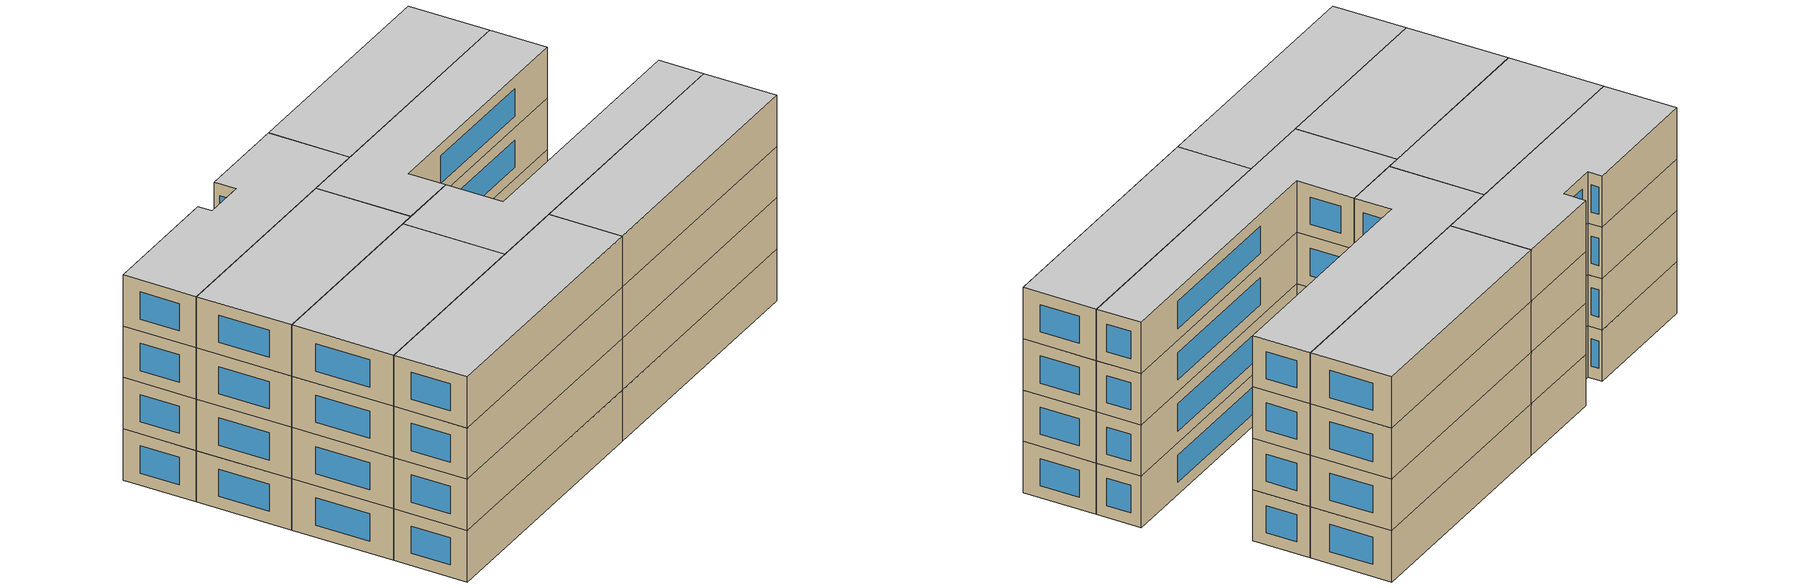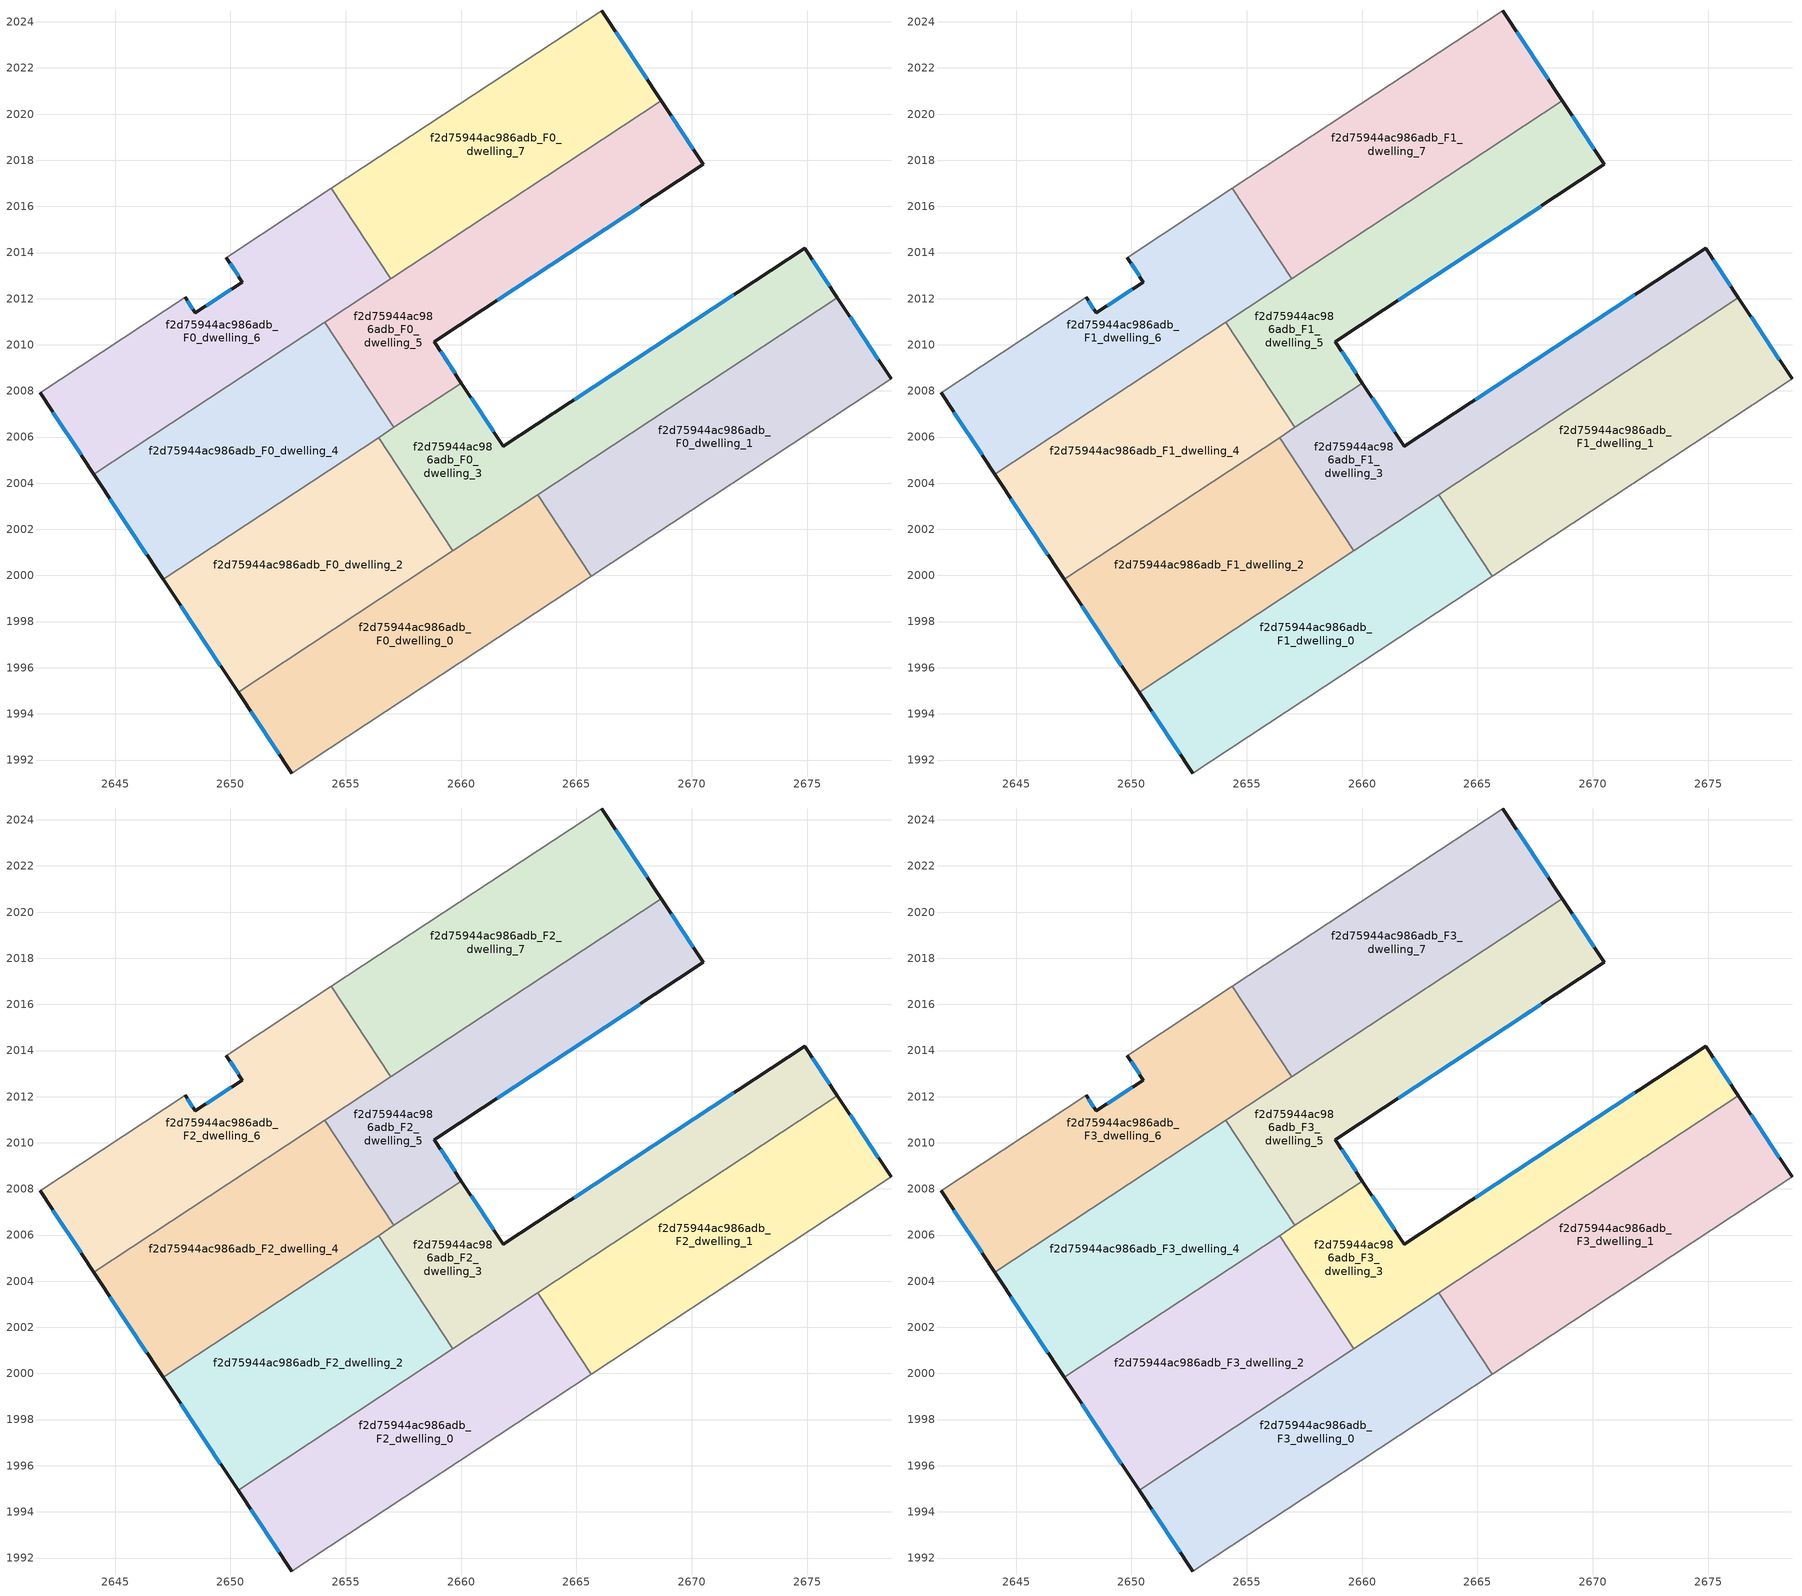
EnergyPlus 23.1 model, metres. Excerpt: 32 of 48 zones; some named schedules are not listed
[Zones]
f2d75944ac986adb_F0_dwelling_0
 floor ground (EU_floor_Construction): 2663.33,2003.49 2665.64,1999.97 2652.66,1991.43 2650.33,1994.94 z0
 wall outside (EU_wall_Construction): 2650.33,1994.94 2652.66,1991.43 z0:3
 wall to f2d75944ac986adb_F0_dwelling_1 (EU_wall_Construction): 2665.64,1999.97 2663.33,2003.49 z0:3
 wall adiabatic (EU_wall_Construction): 2652.66,1991.43 2665.64,1999.97 z0:3
 wall to f2d75944ac986adb_F0_dwelling_2 (EU_wall_Construction): 2659.65,2001.07 2650.33,1994.94 z0:3
 wall to f2d75944ac986adb_F0_dwelling_3 (EU_wall_Construction): 2663.33,2003.49 2659.65,2001.07 z0:3
 window (EU_Window_Construction): 2650.88,1994.12 2652.11,1992.25 z0.7:2.3
f2d75944ac986adb_F0_dwelling_1
 floor ground (EU_floor_Construction): 2676.31,2012.04 2678.64,2008.52 2665.64,1999.97 2663.33,2003.49 z0
 wall outside (EU_wall_Construction): 2678.64,2008.52 2676.31,2012.04 z0:3
 wall adiabatic (EU_wall_Construction): 2665.64,1999.97 2678.64,2008.52 z0:3
 wall to f2d75944ac986adb_F0_dwelling_3 (EU_wall_Construction): 2676.31,2012.04 2663.33,2003.49 z0:3
 window (EU_Window_Construction): 2678.09,2009.35 2676.86,2011.21 z0.7:2.3
f2d75944ac986adb_F0_dwelling_2
 floor ground (EU_floor_Construction): 2656.42,2005.98 2659.65,2001.07 2650.33,1994.94 2647.09,1999.84 z0
 wall outside (EU_wall_Construction): 2647.09,1999.84 2650.33,1994.94 z0:3
 wall to f2d75944ac986adb_F0_dwelling_3 (EU_wall_Construction): 2659.65,2001.07 2656.42,2005.98 z0:3
 wall to f2d75944ac986adb_F0_dwelling_4 (EU_wall_Construction): 2656.42,2005.98 2647.09,1999.84 z0:3
 window (EU_Window_Construction): 2647.85,1998.69 2649.57,1996.09 z0.7:2.3
f2d75944ac986adb_F0_dwelling_3
 floor ground (EU_floor_Construction): 2674.9,2014.19 2676.31,2012.04 2659.65,2001.07 2656.42,2005.98 2660.02,2008.34 2661.84,2005.59 z0
 wall outside (EU_wall_Construction): 2676.31,2012.04 2674.9,2014.19 2661.84,2005.59 2660.02,2008.34 z0:3
 wall to f2d75944ac986adb_F0_dwelling_5 (EU_wall_Construction): 2660.02,2008.34 2657.09,2006.41 z0:3
 wall to f2d75944ac986adb_F0_dwelling_4 (EU_wall_Construction): 2657.09,2006.42 2656.42,2005.98 z0:3
 window (EU_Window_Construction): 2671.83,2012.17 2664.9,2007.61 / 2675.98,2012.54 2675.23,2013.68 / 2661.41,2006.24 2660.44,2007.7 z0.7:2.3
f2d75944ac986adb_F0_dwelling_4
 floor ground (EU_floor_Construction): 2654.08,2010.99 2657.09,2006.42 2647.09,1999.84 2644.07,2004.4 z0
 wall outside (EU_wall_Construction): 2644.07,2004.4 2647.09,1999.84 z0:3
 wall to f2d75944ac986adb_F0_dwelling_5 (EU_wall_Construction): 2657.09,2006.42 2654.08,2010.99 z0:3
 wall to f2d75944ac986adb_F0_dwelling_6 (EU_wall_Construction): 2654.08,2010.99 2644.07,2004.4 z0:3
 window (EU_Window_Construction): 2644.78,2003.33 2646.38,2000.91 z0.7:2.3
f2d75944ac986adb_F0_dwelling_5
 floor ground (EU_floor_Construction): 2668.67,2020.59 2670.5,2017.82 2658.83,2010.13 2660.02,2008.34 2657.09,2006.42 2654.08,2010.99 z0
 wall outside (EU_wall_Construction): 2660.02,2008.34 2658.83,2010.13 2670.5,2017.82 2668.67,2020.59 z0:3
 wall to f2d75944ac986adb_F0_dwelling_7 (EU_wall_Construction): 2668.67,2020.59 2656.95,2012.87 z0:3
 wall to f2d75944ac986adb_F0_dwelling_6 (EU_wall_Construction): 2656.94,2012.87 2654.08,2010.99 z0:3
 window (EU_Window_Construction): 2670.07,2018.47 2669.1,2019.94 / 2661.57,2011.94 2667.76,2016.02 / 2659.74,2008.76 2659.11,2009.71 z0.7:2.3
f2d75944ac986adb_F0_dwelling_6
 floor ground (EU_floor_Construction): 2654.38,2016.78 2656.95,2012.87 2644.07,2004.4 2641.74,2007.91 2648.03,2012.06 2648.48,2011.38 2650.52,2012.72 2649.82,2013.78 z0
 wall outside (EU_wall_Construction): 2649.82,2013.78 2650.52,2012.72 2648.48,2011.38 2648.03,2012.06 / 2641.74,2007.91 2644.07,2004.4 z0:3
 wall adiabatic (EU_wall_Construction): 2648.03,2012.06 2641.74,2007.91 / 2654.38,2016.78 2649.82,2013.78 z0:3
 wall to f2d75944ac986adb_F0_dwelling_7 (EU_wall_Construction): 2656.95,2012.87 2654.38,2016.78 z0:3
 window (EU_Window_Construction): 2648.37,2011.54 2648.14,2011.9 / 2650.04,2012.41 2648.96,2011.69 / 2649.99,2013.53 2650.36,2012.97 / 2642.29,2007.09 2643.52,2005.22 z0.7:2.3
f2d75944ac986adb_F0_dwelling_7
 floor ground (EU_floor_Construction): 2666.09,2024.48 2668.67,2020.59 2656.95,2012.87 2654.38,2016.78 z0
 wall outside (EU_wall_Construction): 2668.67,2020.59 2666.09,2024.48 z0:3
 wall adiabatic (EU_wall_Construction): 2666.09,2024.48 2654.38,2016.78 z0:3
 window (EU_Window_Construction): 2668.06,2021.5 2666.7,2023.56 z0.7:2.3
f2d75944ac986adb_F1_dwelling_0
 floor to f2d75944ac986adb_F0_dwelling_0 (EU_floor_Construction): 2663.33,2003.49 2665.64,1999.97 2652.66,1991.43 2650.33,1994.94 z3
 wall outside (EU_wall_Construction): 2650.33,1994.94 2652.66,1991.43 z3:6
 wall to f2d75944ac986adb_F1_dwelling_1 (EU_wall_Construction): 2665.64,1999.97 2663.33,2003.49 z3:6
 wall adiabatic (EU_wall_Construction): 2652.66,1991.43 2665.64,1999.97 z3:6
 wall to f2d75944ac986adb_F1_dwelling_2 (EU_wall_Construction): 2659.65,2001.07 2650.33,1994.94 z3:6
 wall to f2d75944ac986adb_F1_dwelling_3 (EU_wall_Construction): 2663.33,2003.49 2659.65,2001.07 z3:6
 window (EU_Window_Construction): 2650.88,1994.12 2652.11,1992.25 z3.7:5.3
f2d75944ac986adb_F1_dwelling_1
 floor to f2d75944ac986adb_F0_dwelling_1 (EU_floor_Construction): 2676.31,2012.04 2678.64,2008.52 2665.64,1999.97 2663.33,2003.49 z3
 wall outside (EU_wall_Construction): 2678.64,2008.52 2676.31,2012.04 z3:6
 wall adiabatic (EU_wall_Construction): 2665.64,1999.97 2678.64,2008.52 z3:6
 wall to f2d75944ac986adb_F1_dwelling_3 (EU_wall_Construction): 2676.31,2012.04 2663.33,2003.49 z3:6
 window (EU_Window_Construction): 2678.09,2009.35 2676.86,2011.21 z3.7:5.3
f2d75944ac986adb_F1_dwelling_2
 floor to f2d75944ac986adb_F0_dwelling_2 (EU_floor_Construction): 2656.42,2005.98 2659.65,2001.07 2650.33,1994.94 2647.09,1999.84 z3
 wall outside (EU_wall_Construction): 2647.09,1999.84 2650.33,1994.94 z3:6
 wall to f2d75944ac986adb_F1_dwelling_3 (EU_wall_Construction): 2659.65,2001.07 2656.42,2005.98 z3:6
 wall to f2d75944ac986adb_F1_dwelling_4 (EU_wall_Construction): 2656.42,2005.98 2647.09,1999.84 z3:6
 window (EU_Window_Construction): 2647.85,1998.69 2649.57,1996.09 z3.7:5.3
f2d75944ac986adb_F1_dwelling_3
 floor to f2d75944ac986adb_F0_dwelling_3 (EU_floor_Construction): 2674.9,2014.19 2676.31,2012.04 2659.65,2001.07 2656.42,2005.98 2660.02,2008.34 2661.84,2005.59 z3
 wall outside (EU_wall_Construction): 2676.31,2012.04 2674.9,2014.19 2661.84,2005.59 2660.02,2008.34 z3:6
 wall to f2d75944ac986adb_F1_dwelling_5 (EU_wall_Construction): 2660.02,2008.34 2657.09,2006.41 z3:6
 wall to f2d75944ac986adb_F1_dwelling_4 (EU_wall_Construction): 2657.09,2006.42 2656.42,2005.98 z3:6
 window (EU_Window_Construction): 2671.83,2012.17 2664.9,2007.61 / 2675.98,2012.54 2675.23,2013.68 / 2661.41,2006.24 2660.44,2007.7 z3.7:5.3
f2d75944ac986adb_F1_dwelling_4
 floor to f2d75944ac986adb_F0_dwelling_4 (EU_floor_Construction): 2654.08,2010.99 2657.09,2006.42 2647.09,1999.84 2644.07,2004.4 z3
 wall outside (EU_wall_Construction): 2644.07,2004.4 2647.09,1999.84 z3:6
 wall to f2d75944ac986adb_F1_dwelling_5 (EU_wall_Construction): 2657.09,2006.42 2654.08,2010.99 z3:6
 wall to f2d75944ac986adb_F1_dwelling_6 (EU_wall_Construction): 2654.08,2010.99 2644.07,2004.4 z3:6
 window (EU_Window_Construction): 2644.78,2003.33 2646.38,2000.91 z3.7:5.3
f2d75944ac986adb_F1_dwelling_5
 floor to f2d75944ac986adb_F0_dwelling_5 (EU_floor_Construction): 2668.67,2020.59 2670.5,2017.82 2658.83,2010.13 2660.02,2008.34 2657.09,2006.42 2654.08,2010.99 z3
 wall outside (EU_wall_Construction): 2660.02,2008.34 2658.83,2010.13 2670.5,2017.82 2668.67,2020.59 z3:6
 wall to f2d75944ac986adb_F1_dwelling_7 (EU_wall_Construction): 2668.67,2020.59 2656.95,2012.87 z3:6
 wall to f2d75944ac986adb_F1_dwelling_6 (EU_wall_Construction): 2656.94,2012.87 2654.08,2010.99 z3:6
 window (EU_Window_Construction): 2670.07,2018.47 2669.1,2019.94 / 2661.57,2011.94 2667.76,2016.02 / 2659.74,2008.76 2659.11,2009.71 z3.7:5.3
f2d75944ac986adb_F1_dwelling_6
 floor to f2d75944ac986adb_F0_dwelling_6 (EU_floor_Construction): 2654.38,2016.78 2656.95,2012.87 2644.07,2004.4 2641.74,2007.91 2648.03,2012.06 2648.48,2011.38 2650.52,2012.72 2649.82,2013.78 z3
 wall outside (EU_wall_Construction): 2649.82,2013.78 2650.52,2012.72 2648.48,2011.38 2648.03,2012.06 / 2641.74,2007.91 2644.07,2004.4 z3:6
 wall adiabatic (EU_wall_Construction): 2648.03,2012.06 2641.74,2007.91 / 2654.38,2016.78 2649.82,2013.78 z3:6
 wall to f2d75944ac986adb_F1_dwelling_7 (EU_wall_Construction): 2656.95,2012.87 2654.38,2016.78 z3:6
 window (EU_Window_Construction): 2648.37,2011.54 2648.14,2011.9 / 2650.04,2012.41 2648.96,2011.69 / 2649.99,2013.53 2650.36,2012.97 / 2642.29,2007.09 2643.52,2005.22 z3.7:5.3
f2d75944ac986adb_F1_dwelling_7
 floor to f2d75944ac986adb_F0_dwelling_7 (EU_floor_Construction): 2666.09,2024.48 2668.67,2020.59 2656.95,2012.87 2654.38,2016.78 z3
 wall outside (EU_wall_Construction): 2668.67,2020.59 2666.09,2024.48 z3:6
 wall adiabatic (EU_wall_Construction): 2666.09,2024.48 2654.38,2016.78 z3:6
 window (EU_Window_Construction): 2668.06,2021.5 2666.7,2023.56 z3.7:5.3
f2d75944ac986adb_F2_dwelling_0
 floor to f2d75944ac986adb_F1_dwelling_0 (EU_floor_Construction): 2663.33,2003.49 2665.64,1999.97 2652.66,1991.43 2650.33,1994.94 z6
 wall outside (EU_wall_Construction): 2650.33,1994.94 2652.66,1991.43 z6:9
 wall to f2d75944ac986adb_F2_dwelling_1 (EU_wall_Construction): 2665.64,1999.97 2663.33,2003.49 z6:9
 wall adiabatic (EU_wall_Construction): 2652.66,1991.43 2665.64,1999.97 z6:9
 wall to f2d75944ac986adb_F2_dwelling_2 (EU_wall_Construction): 2659.65,2001.07 2650.33,1994.94 z6:9
 wall to f2d75944ac986adb_F2_dwelling_3 (EU_wall_Construction): 2663.33,2003.49 2659.65,2001.07 z6:9
 window (EU_Window_Construction): 2650.88,1994.12 2652.11,1992.25 z6.7:8.3
f2d75944ac986adb_F2_dwelling_1
 floor to f2d75944ac986adb_F1_dwelling_1 (EU_floor_Construction): 2676.31,2012.04 2678.64,2008.52 2665.64,1999.97 2663.33,2003.49 z6
 wall outside (EU_wall_Construction): 2678.64,2008.52 2676.31,2012.04 z6:9
 wall adiabatic (EU_wall_Construction): 2665.64,1999.97 2678.64,2008.52 z6:9
 wall to f2d75944ac986adb_F2_dwelling_3 (EU_wall_Construction): 2676.31,2012.04 2663.33,2003.49 z6:9
 window (EU_Window_Construction): 2678.09,2009.35 2676.86,2011.21 z6.7:8.3
f2d75944ac986adb_F2_dwelling_2
 floor to f2d75944ac986adb_F1_dwelling_2 (EU_floor_Construction): 2656.42,2005.98 2659.65,2001.07 2650.33,1994.94 2647.09,1999.84 z6
 wall outside (EU_wall_Construction): 2647.09,1999.84 2650.33,1994.94 z6:9
 wall to f2d75944ac986adb_F2_dwelling_3 (EU_wall_Construction): 2659.65,2001.07 2656.42,2005.98 z6:9
 wall to f2d75944ac986adb_F2_dwelling_4 (EU_wall_Construction): 2656.42,2005.98 2647.09,1999.84 z6:9
 window (EU_Window_Construction): 2647.85,1998.69 2649.57,1996.09 z6.7:8.3
f2d75944ac986adb_F2_dwelling_3
 floor to f2d75944ac986adb_F1_dwelling_3 (EU_floor_Construction): 2674.9,2014.19 2676.31,2012.04 2659.65,2001.07 2656.42,2005.98 2660.02,2008.34 2661.84,2005.59 z6
 wall outside (EU_wall_Construction): 2676.31,2012.04 2674.9,2014.19 2661.84,2005.59 2660.02,2008.34 z6:9
 wall to f2d75944ac986adb_F2_dwelling_5 (EU_wall_Construction): 2660.02,2008.34 2657.09,2006.41 z6:9
 wall to f2d75944ac986adb_F2_dwelling_4 (EU_wall_Construction): 2657.09,2006.42 2656.42,2005.98 z6:9
 window (EU_Window_Construction): 2671.83,2012.17 2664.9,2007.61 / 2675.98,2012.54 2675.23,2013.68 / 2661.41,2006.24 2660.44,2007.7 z6.7:8.3
f2d75944ac986adb_F2_dwelling_4
 floor to f2d75944ac986adb_F1_dwelling_4 (EU_floor_Construction): 2654.08,2010.99 2657.09,2006.42 2647.09,1999.84 2644.07,2004.4 z6
 wall outside (EU_wall_Construction): 2644.07,2004.4 2647.09,1999.84 z6:9
 wall to f2d75944ac986adb_F2_dwelling_5 (EU_wall_Construction): 2657.09,2006.42 2654.08,2010.99 z6:9
 wall to f2d75944ac986adb_F2_dwelling_6 (EU_wall_Construction): 2654.08,2010.99 2644.07,2004.4 z6:9
 window (EU_Window_Construction): 2644.78,2003.33 2646.38,2000.91 z6.7:8.3
f2d75944ac986adb_F2_dwelling_5
 floor to f2d75944ac986adb_F1_dwelling_5 (EU_floor_Construction): 2668.67,2020.59 2670.5,2017.82 2658.83,2010.13 2660.02,2008.34 2657.09,2006.42 2654.08,2010.99 z6
 wall outside (EU_wall_Construction): 2660.02,2008.34 2658.83,2010.13 2670.5,2017.82 2668.67,2020.59 z6:9
 wall to f2d75944ac986adb_F2_dwelling_7 (EU_wall_Construction): 2668.67,2020.59 2656.95,2012.87 z6:9
 wall to f2d75944ac986adb_F2_dwelling_6 (EU_wall_Construction): 2656.94,2012.87 2654.08,2010.99 z6:9
 window (EU_Window_Construction): 2670.07,2018.47 2669.1,2019.94 / 2661.57,2011.94 2667.76,2016.02 / 2659.74,2008.76 2659.11,2009.71 z6.7:8.3
f2d75944ac986adb_F2_dwelling_6
 floor to f2d75944ac986adb_F1_dwelling_6 (EU_floor_Construction): 2654.38,2016.78 2656.95,2012.87 2644.07,2004.4 2641.74,2007.91 2648.03,2012.06 2648.48,2011.38 2650.52,2012.72 2649.82,2013.78 z6
 wall outside (EU_wall_Construction): 2649.82,2013.78 2650.52,2012.72 2648.48,2011.38 2648.03,2012.06 / 2641.74,2007.91 2644.07,2004.4 z6:9
 wall adiabatic (EU_wall_Construction): 2648.03,2012.06 2641.74,2007.91 / 2654.38,2016.78 2649.82,2013.78 z6:9
 wall to f2d75944ac986adb_F2_dwelling_7 (EU_wall_Construction): 2656.95,2012.87 2654.38,2016.78 z6:9
 window (EU_Window_Construction): 2648.37,2011.54 2648.14,2011.9 / 2650.04,2012.41 2648.96,2011.69 / 2649.99,2013.53 2650.36,2012.97 / 2642.29,2007.09 2643.52,2005.22 z6.7:8.3
f2d75944ac986adb_F2_dwelling_7
 floor to f2d75944ac986adb_F1_dwelling_7 (EU_floor_Construction): 2666.09,2024.48 2668.67,2020.59 2656.95,2012.87 2654.38,2016.78 z6
 wall outside (EU_wall_Construction): 2668.67,2020.59 2666.09,2024.48 z6:9
 wall adiabatic (EU_wall_Construction): 2666.09,2024.48 2654.38,2016.78 z6:9
 window (EU_Window_Construction): 2668.06,2021.5 2666.7,2023.56 z6.7:8.3
f2d75944ac986adb_F3_dwelling_0
 floor to f2d75944ac986adb_F2_dwelling_0 (EU_floor_Construction): 2663.33,2003.49 2665.64,1999.97 2652.66,1991.43 2650.33,1994.94 z9
 wall outside (EU_wall_Construction): 2650.33,1994.94 2652.66,1991.43 z9:12
 wall to f2d75944ac986adb_F3_dwelling_1 (EU_wall_Construction): 2665.64,1999.97 2663.33,2003.49 z9:12
 wall adiabatic (EU_wall_Construction): 2652.66,1991.43 2665.64,1999.97 z9:12
 wall to f2d75944ac986adb_F3_dwelling_2 (EU_wall_Construction): 2659.65,2001.07 2650.33,1994.94 z9:12
 wall to f2d75944ac986adb_F3_dwelling_3 (EU_wall_Construction): 2663.33,2003.49 2659.65,2001.07 z9:12
 window (EU_Window_Construction): 2650.88,1994.12 2652.11,1992.25 z9.7:11.3
 ceiling to f2d75944ac986adb_F4_dwelling_0 (EU_floor_Construction): 2665.64,1999.97 2663.33,2003.49 2650.33,1994.94 2652.66,1991.43 z12
f2d75944ac986adb_F3_dwelling_1
 floor to f2d75944ac986adb_F2_dwelling_1 (EU_floor_Construction): 2676.31,2012.04 2678.64,2008.52 2665.64,1999.97 2663.33,2003.49 z9
 wall outside (EU_wall_Construction): 2678.64,2008.52 2676.31,2012.04 z9:12
 wall adiabatic (EU_wall_Construction): 2665.64,1999.97 2678.64,2008.52 z9:12
 wall to f2d75944ac986adb_F3_dwelling_3 (EU_wall_Construction): 2676.31,2012.04 2663.33,2003.49 z9:12
 window (EU_Window_Construction): 2678.09,2009.35 2676.86,2011.21 z9.7:11.3
 ceiling to f2d75944ac986adb_F4_dwelling_1 (EU_floor_Construction): 2678.64,2008.52 2676.31,2012.04 2663.33,2003.49 2665.64,1999.97 z12
f2d75944ac986adb_F3_dwelling_2
 floor to f2d75944ac986adb_F2_dwelling_2 (EU_floor_Construction): 2656.42,2005.98 2659.65,2001.07 2650.33,1994.94 2647.09,1999.84 z9
 wall outside (EU_wall_Construction): 2647.09,1999.84 2650.33,1994.94 z9:12
 wall to f2d75944ac986adb_F3_dwelling_3 (EU_wall_Construction): 2659.65,2001.07 2656.42,2005.98 z9:12
 wall to f2d75944ac986adb_F3_dwelling_4 (EU_wall_Construction): 2656.42,2005.98 2647.09,1999.84 z9:12
 window (EU_Window_Construction): 2647.85,1998.69 2649.57,1996.09 z9.7:11.3
 ceiling to f2d75944ac986adb_F4_dwelling_2 (EU_floor_Construction): 2659.65,2001.07 2656.42,2005.98 2647.09,1999.84 2650.33,1994.94 z12
f2d75944ac986adb_F3_dwelling_3
 floor to f2d75944ac986adb_F2_dwelling_3 (EU_floor_Construction): 2674.9,2014.19 2676.31,2012.04 2659.65,2001.07 2656.42,2005.98 2660.02,2008.34 2661.84,2005.59 z9
 wall outside (EU_wall_Construction): 2676.31,2012.04 2674.9,2014.19 2661.84,2005.59 2660.02,2008.34 z9:12
 wall to f2d75944ac986adb_F3_dwelling_5 (EU_wall_Construction): 2660.02,2008.34 2657.09,2006.41 z9:12
 wall to f2d75944ac986adb_F3_dwelling_4 (EU_wall_Construction): 2657.09,2006.42 2656.42,2005.98 z9:12
 window (EU_Window_Construction): 2671.83,2012.17 2664.9,2007.61 / 2675.98,2012.54 2675.23,2013.68 / 2661.41,2006.24 2660.44,2007.7 z9.7:11.3
 ceiling to f2d75944ac986adb_F4_dwelling_3 (EU_floor_Construction): 2676.31,2012.04 2674.9,2014.19 2661.84,2005.59 2660.02,2008.34 2656.42,2005.98 2659.65,2001.07 z12
f2d75944ac986adb_F3_dwelling_4
 floor to f2d75944ac986adb_F2_dwelling_4 (EU_floor_Construction): 2654.08,2010.99 2657.09,2006.42 2647.09,1999.84 2644.07,2004.4 z9
 wall outside (EU_wall_Construction): 2644.07,2004.4 2647.09,1999.84 z9:12
 wall to f2d75944ac986adb_F3_dwelling_5 (EU_wall_Construction): 2657.09,2006.42 2654.08,2010.99 z9:12
 wall to f2d75944ac986adb_F3_dwelling_6 (EU_wall_Construction): 2654.08,2010.99 2644.07,2004.4 z9:12
 window (EU_Window_Construction): 2644.78,2003.33 2646.38,2000.91 z9.7:11.3
 ceiling to f2d75944ac986adb_F4_dwelling_4 (EU_floor_Construction): 2657.09,2006.42 2654.08,2010.99 2644.07,2004.4 2647.09,1999.84 z12
f2d75944ac986adb_F3_dwelling_5
 floor to f2d75944ac986adb_F2_dwelling_5 (EU_floor_Construction): 2668.67,2020.59 2670.5,2017.82 2658.83,2010.13 2660.02,2008.34 2657.09,2006.42 2654.08,2010.99 z9
 wall outside (EU_wall_Construction): 2660.02,2008.34 2658.83,2010.13 2670.5,2017.82 2668.67,2020.59 z9:12
 wall to f2d75944ac986adb_F3_dwelling_7 (EU_wall_Construction): 2668.67,2020.59 2656.95,2012.87 z9:12
 wall to f2d75944ac986adb_F3_dwelling_6 (EU_wall_Construction): 2656.94,2012.87 2654.08,2010.99 z9:12
 window (EU_Window_Construction): 2670.07,2018.47 2669.1,2019.94 / 2661.57,2011.94 2667.76,2016.02 / 2659.74,2008.76 2659.11,2009.71 z9.7:11.3
 ceiling to f2d75944ac986adb_F4_dwelling_5 (EU_floor_Construction): 2660.02,2008.34 2658.83,2010.13 2670.5,2017.82 2668.67,2020.59 2654.08,2010.99 2657.09,2006.42 z12
f2d75944ac986adb_F3_dwelling_6
 floor to f2d75944ac986adb_F2_dwelling_6 (EU_floor_Construction): 2654.38,2016.78 2656.95,2012.87 2644.07,2004.4 2641.74,2007.91 2648.03,2012.06 2648.48,2011.38 2650.52,2012.72 2649.82,2013.78 z9
 wall outside (EU_wall_Construction): 2649.82,2013.78 2650.52,2012.72 2648.48,2011.38 2648.03,2012.06 / 2641.74,2007.91 2644.07,2004.4 z9:12
 wall adiabatic (EU_wall_Construction): 2648.03,2012.06 2641.74,2007.91 / 2654.38,2016.78 2649.82,2013.78 z9:12
 wall to f2d75944ac986adb_F3_dwelling_7 (EU_wall_Construction): 2656.95,2012.87 2654.38,2016.78 z9:12
 window (EU_Window_Construction): 2648.37,2011.54 2648.14,2011.9 / 2650.04,2012.41 2648.96,2011.69 / 2649.99,2013.53 2650.36,2012.97 / 2642.29,2007.09 2643.52,2005.22 z9.7:11.3
 ceiling to f2d75944ac986adb_F4_dwelling_6 (EU_floor_Construction): 2656.95,2012.87 2654.38,2016.78 2649.82,2013.78 2650.52,2012.72 2648.48,2011.38 2648.03,2012.06 2641.74,2007.91 2644.07,2004.4 z12
f2d75944ac986adb_F3_dwelling_7
 floor to f2d75944ac986adb_F2_dwelling_7 (EU_floor_Construction): 2666.09,2024.48 2668.67,2020.59 2656.95,2012.87 2654.38,2016.78 z9
 wall outside (EU_wall_Construction): 2668.67,2020.59 2666.09,2024.48 z9:12
 wall adiabatic (EU_wall_Construction): 2666.09,2024.48 2654.38,2016.78 z9:12
 window (EU_Window_Construction): 2668.06,2021.5 2666.7,2023.56 z9.7:11.3
 ceiling to f2d75944ac986adb_F4_dwelling_7 (EU_floor_Construction): 2668.67,2020.59 2666.09,2024.48 2654.38,2016.78 2656.95,2012.87 z12
[Building]
EU S2 Campaign: North Axis=0; Terrain=City; Solar Distribution=FullExterior
[Site:Location]
Budapest.Ferenc.Liszt.Intl.AP: Latitude=47.437; Longitude=19.256; Time Zone=1; Elevation=185
[SizingPeriod:WeatherFileDays]
AnnualSizingPeriod: Begin Month=1; Begin Day of Month=1; End Month=12; End Day of Month=31; Day of Week for Start Day=Monday; Use Weather File Daylight Saving Period=No; Use Weather File Rain and Snow Indicators=No
[MATERIAL]
EU_InternalMass_Material: Roughness=MediumRough; Thickness=0.1; Conductivity=1; Density=1800; Specific Heat=900; Thermal Absorptance=0.9; Solar Absorptance=0.7; Visible Absorptance=0.7
[MATERIAL:NOMASS] Roughness=MediumRough; Thermal Absorptance=0.9; Solar Absorptance=0.7; Visible Absorptance=0.7
Name | Thermal Resistance
EU_wall_NoMass | 0.832559
EU_floor_NoMass | 0.872794
[WINDOWMATERIAL:SIMPLEGLAZINGSYSTEM]
EU_Window_SimpleGlazing: UFactor=2.79869; Solar Heat Gain Coefficient=0.75; Visible Transmittance=0.75
[CONSTRUCTION]
EU_wall_Construction: EU_wall_NoMass
EU_floor_Construction: EU_floor_NoMass
EU_Window_Construction: EU_Window_SimpleGlazing
EU_InternalMass_Construction: EU_InternalMass_Material
[ZONE] Type=1; Multiplier=1; Ceiling Height=autocalculate; Floor Area=autocalculate; Part of Total Floor Area=Yes
Name | Volume
f2d75944ac986adb_F0_dwelling_0; f2d75944ac986adb_F1_dwelling_0; f2d75944ac986adb_F2_dwelling_0; f2d75944ac986adb_F3_dwelling_0; f2d75944ac986adb_F0_dwelling_7; f2d75944ac986adb_F1_dwelling_7; f2d75944ac986adb_F2_dwelling_7; f2d75944ac986adb_F3_dwelling_7 | 196.571
f2d75944ac986adb_F0_dwelling_1; f2d75944ac986adb_F1_dwelling_1; f2d75944ac986adb_F2_dwelling_1; f2d75944ac986adb_F3_dwelling_1 | 196.575
f2d75944ac986adb_F0_dwelling_2; f2d75944ac986adb_F1_dwelling_2; f2d75944ac986adb_F2_dwelling_2; f2d75944ac986adb_F3_dwelling_2; f2d75944ac986adb_F0_dwelling_6; f2d75944ac986adb_F1_dwelling_6; f2d75944ac986adb_F2_dwelling_6; f2d75944ac986adb_F3_dwelling_6 | 196.574
f2d75944ac986adb_F0_dwelling_3; f2d75944ac986adb_F1_dwelling_3; f2d75944ac986adb_F2_dwelling_3; f2d75944ac986adb_F3_dwelling_3 | 196.581
f2d75944ac986adb_F0_dwelling_4; f2d75944ac986adb_F1_dwelling_4; f2d75944ac986adb_F2_dwelling_4; f2d75944ac986adb_F3_dwelling_4 | 196.559
f2d75944ac986adb_F0_dwelling_5; f2d75944ac986adb_F1_dwelling_5; f2d75944ac986adb_F2_dwelling_5; f2d75944ac986adb_F3_dwelling_5 | 196.57
[INTERNALMASS] Construction=EU_InternalMass_Construction
Name | Zone or ZoneList | Surface Area
f2d75944ac986adb_F0_dwelling_0_EU_InternalMass | f2d75944ac986adb_F0_dwelling_0 | 65.5233
f2d75944ac986adb_F0_dwelling_1_EU_InternalMass | f2d75944ac986adb_F0_dwelling_1 | 65.5251
f2d75944ac986adb_F0_dwelling_2_EU_InternalMass | f2d75944ac986adb_F0_dwelling_2 | 65.5246
f2d75944ac986adb_F0_dwelling_3_EU_InternalMass | f2d75944ac986adb_F0_dwelling_3 | 65.5271
f2d75944ac986adb_F0_dwelling_4_EU_InternalMass | f2d75944ac986adb_F0_dwelling_4 | 65.5194
f2d75944ac986adb_F0_dwelling_5_EU_InternalMass | f2d75944ac986adb_F0_dwelling_5 | 65.5238
f2d75944ac986adb_F0_dwelling_6_EU_InternalMass | f2d75944ac986adb_F0_dwelling_6 | 65.5253
f2d75944ac986adb_F0_dwelling_7_EU_InternalMass | f2d75944ac986adb_F0_dwelling_7 | 65.5242
f2d75944ac986adb_F1_dwelling_0_EU_InternalMass | f2d75944ac986adb_F1_dwelling_0 | 65.5233
f2d75944ac986adb_F1_dwelling_1_EU_InternalMass | f2d75944ac986adb_F1_dwelling_1 | 65.5251
f2d75944ac986adb_F1_dwelling_2_EU_InternalMass | f2d75944ac986adb_F1_dwelling_2 | 65.5246
f2d75944ac986adb_F1_dwelling_3_EU_InternalMass | f2d75944ac986adb_F1_dwelling_3 | 65.5271
f2d75944ac986adb_F1_dwelling_4_EU_InternalMass | f2d75944ac986adb_F1_dwelling_4 | 65.5194
f2d75944ac986adb_F1_dwelling_5_EU_InternalMass | f2d75944ac986adb_F1_dwelling_5 | 65.5238
f2d75944ac986adb_F1_dwelling_6_EU_InternalMass | f2d75944ac986adb_F1_dwelling_6 | 65.5253
f2d75944ac986adb_F1_dwelling_7_EU_InternalMass | f2d75944ac986adb_F1_dwelling_7 | 65.5242
f2d75944ac986adb_F2_dwelling_0_EU_InternalMass | f2d75944ac986adb_F2_dwelling_0 | 65.5233
f2d75944ac986adb_F2_dwelling_1_EU_InternalMass | f2d75944ac986adb_F2_dwelling_1 | 65.5251
f2d75944ac986adb_F2_dwelling_2_EU_InternalMass | f2d75944ac986adb_F2_dwelling_2 | 65.5246
f2d75944ac986adb_F2_dwelling_3_EU_InternalMass | f2d75944ac986adb_F2_dwelling_3 | 65.5271
f2d75944ac986adb_F2_dwelling_4_EU_InternalMass | f2d75944ac986adb_F2_dwelling_4 | 65.5194
f2d75944ac986adb_F2_dwelling_5_EU_InternalMass | f2d75944ac986adb_F2_dwelling_5 | 65.5238
f2d75944ac986adb_F2_dwelling_6_EU_InternalMass | f2d75944ac986adb_F2_dwelling_6 | 65.5253
f2d75944ac986adb_F2_dwelling_7_EU_InternalMass | f2d75944ac986adb_F2_dwelling_7 | 65.5242
f2d75944ac986adb_F3_dwelling_0_EU_InternalMass | f2d75944ac986adb_F3_dwelling_0 | 65.5233
f2d75944ac986adb_F3_dwelling_1_EU_InternalMass | f2d75944ac986adb_F3_dwelling_1 | 65.5251
f2d75944ac986adb_F3_dwelling_2_EU_InternalMass | f2d75944ac986adb_F3_dwelling_2 | 65.5246
f2d75944ac986adb_F3_dwelling_3_EU_InternalMass | f2d75944ac986adb_F3_dwelling_3 | 65.5271
f2d75944ac986adb_F3_dwelling_4_EU_InternalMass | f2d75944ac986adb_F3_dwelling_4 | 65.5194
f2d75944ac986adb_F3_dwelling_5_EU_InternalMass | f2d75944ac986adb_F3_dwelling_5 | 65.5238
f2d75944ac986adb_F3_dwelling_6_EU_InternalMass | f2d75944ac986adb_F3_dwelling_6 | 65.5253
f2d75944ac986adb_F3_dwelling_7_EU_InternalMass | f2d75944ac986adb_F3_dwelling_7 | 65.5242
[OTHEREQUIPMENT] Fuel Type=Electricity; Design Level Calculation Method=Watts/Area; Power per Zone Floor Area=1; Fraction Latent=0; Fraction Radiant=0; Fraction Lost=0; Carbon Dioxide Generation Rate=0; EndUse Subcategory=EU_Step8_InternalGains
Name | Zone or ZoneList or Space or SpaceList | Schedule
EU_Step8_InternalGain_f2d75944ac986adb_F0_dwelling_0_f000 | f2d75944ac986adb_F0_dwelling_0 | EU_Step8_GainSchedule_f2d75944ac986adb_F0_dwelling_0_f000
EU_Step8_InternalGain_f2d75944ac986adb_F0_dwelling_1_f000 | f2d75944ac986adb_F0_dwelling_1 | EU_Step8_GainSchedule_f2d75944ac986adb_F0_dwelling_1_f000
EU_Step8_InternalGain_f2d75944ac986adb_F0_dwelling_2_f000 | f2d75944ac986adb_F0_dwelling_2 | EU_Step8_GainSchedule_f2d75944ac986adb_F0_dwelling_2_f000
EU_Step8_InternalGain_f2d75944ac986adb_F0_dwelling_3_f000 | f2d75944ac986adb_F0_dwelling_3 | EU_Step8_GainSchedule_f2d75944ac986adb_F0_dwelling_3_f000
EU_Step8_InternalGain_f2d75944ac986adb_F0_dwelling_4_f000 | f2d75944ac986adb_F0_dwelling_4 | EU_Step8_GainSchedule_f2d75944ac986adb_F0_dwelling_4_f000
EU_Step8_InternalGain_f2d75944ac986adb_F0_dwelling_5_f000 | f2d75944ac986adb_F0_dwelling_5 | EU_Step8_GainSchedule_f2d75944ac986adb_F0_dwelling_5_f000
EU_Step8_InternalGain_f2d75944ac986adb_F0_dwelling_6_f000 | f2d75944ac986adb_F0_dwelling_6 | EU_Step8_GainSchedule_f2d75944ac986adb_F0_dwelling_6_f000
EU_Step8_InternalGain_f2d75944ac986adb_F0_dwelling_7_f000 | f2d75944ac986adb_F0_dwelling_7 | EU_Step8_GainSchedule_f2d75944ac986adb_F0_dwelling_7_f000
EU_Step8_InternalGain_f2d75944ac986adb_F1_dwelling_0_f000 | f2d75944ac986adb_F1_dwelling_0 | EU_Step8_GainSchedule_f2d75944ac986adb_F1_dwelling_0_f000
EU_Step8_InternalGain_f2d75944ac986adb_F1_dwelling_1_f000 | f2d75944ac986adb_F1_dwelling_1 | EU_Step8_GainSchedule_f2d75944ac986adb_F1_dwelling_1_f000
EU_Step8_InternalGain_f2d75944ac986adb_F1_dwelling_2_f000 | f2d75944ac986adb_F1_dwelling_2 | EU_Step8_GainSchedule_f2d75944ac986adb_F1_dwelling_2_f000
EU_Step8_InternalGain_f2d75944ac986adb_F1_dwelling_3_f000 | f2d75944ac986adb_F1_dwelling_3 | EU_Step8_GainSchedule_f2d75944ac986adb_F1_dwelling_3_f000
EU_Step8_InternalGain_f2d75944ac986adb_F1_dwelling_4_f000 | f2d75944ac986adb_F1_dwelling_4 | EU_Step8_GainSchedule_f2d75944ac986adb_F1_dwelling_4_f000
EU_Step8_InternalGain_f2d75944ac986adb_F1_dwelling_5_f000 | f2d75944ac986adb_F1_dwelling_5 | EU_Step8_GainSchedule_f2d75944ac986adb_F1_dwelling_5_f000
EU_Step8_InternalGain_f2d75944ac986adb_F1_dwelling_6_f000 | f2d75944ac986adb_F1_dwelling_6 | EU_Step8_GainSchedule_f2d75944ac986adb_F1_dwelling_6_f000
EU_Step8_InternalGain_f2d75944ac986adb_F1_dwelling_7_f000 | f2d75944ac986adb_F1_dwelling_7 | EU_Step8_GainSchedule_f2d75944ac986adb_F1_dwelling_7_f000
EU_Step8_InternalGain_f2d75944ac986adb_F2_dwelling_0_f000 | f2d75944ac986adb_F2_dwelling_0 | EU_Step8_GainSchedule_f2d75944ac986adb_F2_dwelling_0_f000
EU_Step8_InternalGain_f2d75944ac986adb_F2_dwelling_1_f000 | f2d75944ac986adb_F2_dwelling_1 | EU_Step8_GainSchedule_f2d75944ac986adb_F2_dwelling_1_f000
EU_Step8_InternalGain_f2d75944ac986adb_F2_dwelling_2_f000 | f2d75944ac986adb_F2_dwelling_2 | EU_Step8_GainSchedule_f2d75944ac986adb_F2_dwelling_2_f000
EU_Step8_InternalGain_f2d75944ac986adb_F2_dwelling_3_f000 | f2d75944ac986adb_F2_dwelling_3 | EU_Step8_GainSchedule_f2d75944ac986adb_F2_dwelling_3_f000
EU_Step8_InternalGain_f2d75944ac986adb_F2_dwelling_4_f000 | f2d75944ac986adb_F2_dwelling_4 | EU_Step8_GainSchedule_f2d75944ac986adb_F2_dwelling_4_f000
EU_Step8_InternalGain_f2d75944ac986adb_F2_dwelling_5_f000 | f2d75944ac986adb_F2_dwelling_5 | EU_Step8_GainSchedule_f2d75944ac986adb_F2_dwelling_5_f000
EU_Step8_InternalGain_f2d75944ac986adb_F2_dwelling_6_f000 | f2d75944ac986adb_F2_dwelling_6 | EU_Step8_GainSchedule_f2d75944ac986adb_F2_dwelling_6_f000
EU_Step8_InternalGain_f2d75944ac986adb_F2_dwelling_7_f000 | f2d75944ac986adb_F2_dwelling_7 | EU_Step8_GainSchedule_f2d75944ac986adb_F2_dwelling_7_f000
EU_Step8_InternalGain_f2d75944ac986adb_F3_dwelling_0_f000 | f2d75944ac986adb_F3_dwelling_0 | EU_Step8_GainSchedule_f2d75944ac986adb_F3_dwelling_0_f000
EU_Step8_InternalGain_f2d75944ac986adb_F3_dwelling_1_f000 | f2d75944ac986adb_F3_dwelling_1 | EU_Step8_GainSchedule_f2d75944ac986adb_F3_dwelling_1_f000
EU_Step8_InternalGain_f2d75944ac986adb_F3_dwelling_2_f000 | f2d75944ac986adb_F3_dwelling_2 | EU_Step8_GainSchedule_f2d75944ac986adb_F3_dwelling_2_f000
EU_Step8_InternalGain_f2d75944ac986adb_F3_dwelling_3_f000 | f2d75944ac986adb_F3_dwelling_3 | EU_Step8_GainSchedule_f2d75944ac986adb_F3_dwelling_3_f000
EU_Step8_InternalGain_f2d75944ac986adb_F3_dwelling_4_f000 | f2d75944ac986adb_F3_dwelling_4 | EU_Step8_GainSchedule_f2d75944ac986adb_F3_dwelling_4_f000
EU_Step8_InternalGain_f2d75944ac986adb_F3_dwelling_5_f000 | f2d75944ac986adb_F3_dwelling_5 | EU_Step8_GainSchedule_f2d75944ac986adb_F3_dwelling_5_f000
EU_Step8_InternalGain_f2d75944ac986adb_F3_dwelling_6_f000 | f2d75944ac986adb_F3_dwelling_6 | EU_Step8_GainSchedule_f2d75944ac986adb_F3_dwelling_6_f000
EU_Step8_InternalGain_f2d75944ac986adb_F3_dwelling_7_f000 | f2d75944ac986adb_F3_dwelling_7 | EU_Step8_GainSchedule_f2d75944ac986adb_F3_dwelling_7_f000
[ZONEVENTILATION:DESIGNFLOWRATE] Schedule=EU_AlwaysOn; Design Flow Rate Calculation Method=AirChanges/Hour; Air Changes per Hour=0.475469; Ventilation Type=Natural; Fan Pressure Rise=0; Fan Total Efficiency=1; Constant Term Coefficient=1; Temperature Term Coefficient=0; Velocity Term Coefficient=0; Velocity Squared Term Coefficient=0; Minimum Indoor Temperature=-100; Maximum Indoor Temperature=100; Delta Temperature=-100; Minimum Outdoor Temperature=-100; Maximum Outdoor Temperature=100; Maximum Wind Speed=40
Name | Zone or ZoneList or Space or SpaceList
EU_ConstantAir_f2d75944ac986adb_F0_dwelling_0 | f2d75944ac986adb_F0_dwelling_0
EU_ConstantAir_f2d75944ac986adb_F0_dwelling_1 | f2d75944ac986adb_F0_dwelling_1
EU_ConstantAir_f2d75944ac986adb_F0_dwelling_2 | f2d75944ac986adb_F0_dwelling_2
EU_ConstantAir_f2d75944ac986adb_F0_dwelling_3 | f2d75944ac986adb_F0_dwelling_3
EU_ConstantAir_f2d75944ac986adb_F0_dwelling_4 | f2d75944ac986adb_F0_dwelling_4
EU_ConstantAir_f2d75944ac986adb_F0_dwelling_5 | f2d75944ac986adb_F0_dwelling_5
EU_ConstantAir_f2d75944ac986adb_F0_dwelling_6 | f2d75944ac986adb_F0_dwelling_6
EU_ConstantAir_f2d75944ac986adb_F0_dwelling_7 | f2d75944ac986adb_F0_dwelling_7
EU_ConstantAir_f2d75944ac986adb_F1_dwelling_0 | f2d75944ac986adb_F1_dwelling_0
EU_ConstantAir_f2d75944ac986adb_F1_dwelling_1 | f2d75944ac986adb_F1_dwelling_1
EU_ConstantAir_f2d75944ac986adb_F1_dwelling_2 | f2d75944ac986adb_F1_dwelling_2
EU_ConstantAir_f2d75944ac986adb_F1_dwelling_3 | f2d75944ac986adb_F1_dwelling_3
EU_ConstantAir_f2d75944ac986adb_F1_dwelling_4 | f2d75944ac986adb_F1_dwelling_4
EU_ConstantAir_f2d75944ac986adb_F1_dwelling_5 | f2d75944ac986adb_F1_dwelling_5
EU_ConstantAir_f2d75944ac986adb_F1_dwelling_6 | f2d75944ac986adb_F1_dwelling_6
EU_ConstantAir_f2d75944ac986adb_F1_dwelling_7 | f2d75944ac986adb_F1_dwelling_7
EU_ConstantAir_f2d75944ac986adb_F2_dwelling_0 | f2d75944ac986adb_F2_dwelling_0
EU_ConstantAir_f2d75944ac986adb_F2_dwelling_1 | f2d75944ac986adb_F2_dwelling_1
EU_ConstantAir_f2d75944ac986adb_F2_dwelling_2 | f2d75944ac986adb_F2_dwelling_2
EU_ConstantAir_f2d75944ac986adb_F2_dwelling_3 | f2d75944ac986adb_F2_dwelling_3
EU_ConstantAir_f2d75944ac986adb_F2_dwelling_4 | f2d75944ac986adb_F2_dwelling_4
EU_ConstantAir_f2d75944ac986adb_F2_dwelling_5 | f2d75944ac986adb_F2_dwelling_5
EU_ConstantAir_f2d75944ac986adb_F2_dwelling_6 | f2d75944ac986adb_F2_dwelling_6
EU_ConstantAir_f2d75944ac986adb_F2_dwelling_7 | f2d75944ac986adb_F2_dwelling_7
EU_ConstantAir_f2d75944ac986adb_F3_dwelling_0 | f2d75944ac986adb_F3_dwelling_0
EU_ConstantAir_f2d75944ac986adb_F3_dwelling_1 | f2d75944ac986adb_F3_dwelling_1
EU_ConstantAir_f2d75944ac986adb_F3_dwelling_2 | f2d75944ac986adb_F3_dwelling_2
EU_ConstantAir_f2d75944ac986adb_F3_dwelling_3 | f2d75944ac986adb_F3_dwelling_3
EU_ConstantAir_f2d75944ac986adb_F3_dwelling_4 | f2d75944ac986adb_F3_dwelling_4
EU_ConstantAir_f2d75944ac986adb_F3_dwelling_5 | f2d75944ac986adb_F3_dwelling_5
EU_ConstantAir_f2d75944ac986adb_F3_dwelling_6 | f2d75944ac986adb_F3_dwelling_6
EU_ConstantAir_f2d75944ac986adb_F3_dwelling_7 | f2d75944ac986adb_F3_dwelling_7
[HVACTEMPLATE:ZONE:IDEALLOADSAIRSYSTEM] System Availability Schedule=EU_AlwaysOn; Maximum Heating Supply Air Temperature=50; Minimum Cooling Supply Air Temperature=13; Maximum Heating Supply Air Humidity Ratio=0.0156; Minimum Cooling Supply Air Humidity Ratio=0.0077; Heating Limit=NoLimit; Cooling Limit=NoLimit; Heating Availability Schedule=EU_AlwaysOn; Cooling Availability Schedule=EU_CoolingOff; Dehumidification Control Type=ConstantSensibleHeatRatio; Cooling Sensible Heat Ratio=0.7; Dehumidification Setpoint=60; Humidification Control Type=None; Humidification Setpoint=30; Outdoor Air Method=None; Outdoor Air Flow Rate per Person=0.00944; Outdoor Air Flow Rate per Zone Floor Area=0; Outdoor Air Flow Rate per Zone=0; Demand Controlled Ventilation Type=None; Outdoor Air Economizer Type=NoEconomizer; Heat Recovery Type=None; Sensible Heat Recovery Effectiveness=0.7; Latent Heat Recovery Effectiveness=0.65
Name | Template Thermostat
f2d75944ac986adb_F0_dwelling_0 | EU_HeatOnly_f2d75944ac986adb_F0_dwelling_0
f2d75944ac986adb_F0_dwelling_1 | EU_HeatOnly_f2d75944ac986adb_F0_dwelling_1
f2d75944ac986adb_F0_dwelling_2 | EU_HeatOnly_f2d75944ac986adb_F0_dwelling_2
f2d75944ac986adb_F0_dwelling_3 | EU_HeatOnly_f2d75944ac986adb_F0_dwelling_3
f2d75944ac986adb_F0_dwelling_4 | EU_HeatOnly_f2d75944ac986adb_F0_dwelling_4
f2d75944ac986adb_F0_dwelling_5 | EU_HeatOnly_f2d75944ac986adb_F0_dwelling_5
f2d75944ac986adb_F0_dwelling_6 | EU_HeatOnly_f2d75944ac986adb_F0_dwelling_6
f2d75944ac986adb_F0_dwelling_7 | EU_HeatOnly_f2d75944ac986adb_F0_dwelling_7
f2d75944ac986adb_F1_dwelling_0 | EU_HeatOnly_f2d75944ac986adb_F1_dwelling_0
f2d75944ac986adb_F1_dwelling_1 | EU_HeatOnly_f2d75944ac986adb_F1_dwelling_1
f2d75944ac986adb_F1_dwelling_2 | EU_HeatOnly_f2d75944ac986adb_F1_dwelling_2
f2d75944ac986adb_F1_dwelling_3 | EU_HeatOnly_f2d75944ac986adb_F1_dwelling_3
f2d75944ac986adb_F1_dwelling_4 | EU_HeatOnly_f2d75944ac986adb_F1_dwelling_4
f2d75944ac986adb_F1_dwelling_5 | EU_HeatOnly_f2d75944ac986adb_F1_dwelling_5
f2d75944ac986adb_F1_dwelling_6 | EU_HeatOnly_f2d75944ac986adb_F1_dwelling_6
f2d75944ac986adb_F1_dwelling_7 | EU_HeatOnly_f2d75944ac986adb_F1_dwelling_7
f2d75944ac986adb_F2_dwelling_0 | EU_HeatOnly_f2d75944ac986adb_F2_dwelling_0
f2d75944ac986adb_F2_dwelling_1 | EU_HeatOnly_f2d75944ac986adb_F2_dwelling_1
f2d75944ac986adb_F2_dwelling_2 | EU_HeatOnly_f2d75944ac986adb_F2_dwelling_2
f2d75944ac986adb_F2_dwelling_3 | EU_HeatOnly_f2d75944ac986adb_F2_dwelling_3
f2d75944ac986adb_F2_dwelling_4 | EU_HeatOnly_f2d75944ac986adb_F2_dwelling_4
f2d75944ac986adb_F2_dwelling_5 | EU_HeatOnly_f2d75944ac986adb_F2_dwelling_5
f2d75944ac986adb_F2_dwelling_6 | EU_HeatOnly_f2d75944ac986adb_F2_dwelling_6
f2d75944ac986adb_F2_dwelling_7 | EU_HeatOnly_f2d75944ac986adb_F2_dwelling_7
f2d75944ac986adb_F3_dwelling_0 | EU_HeatOnly_f2d75944ac986adb_F3_dwelling_0
f2d75944ac986adb_F3_dwelling_1 | EU_HeatOnly_f2d75944ac986adb_F3_dwelling_1
f2d75944ac986adb_F3_dwelling_2 | EU_HeatOnly_f2d75944ac986adb_F3_dwelling_2
f2d75944ac986adb_F3_dwelling_3 | EU_HeatOnly_f2d75944ac986adb_F3_dwelling_3
f2d75944ac986adb_F3_dwelling_4 | EU_HeatOnly_f2d75944ac986adb_F3_dwelling_4
f2d75944ac986adb_F3_dwelling_5 | EU_HeatOnly_f2d75944ac986adb_F3_dwelling_5
f2d75944ac986adb_F3_dwelling_6 | EU_HeatOnly_f2d75944ac986adb_F3_dwelling_6
f2d75944ac986adb_F3_dwelling_7 | EU_HeatOnly_f2d75944ac986adb_F3_dwelling_7
[SIZING:ZONE] Zone Cooling Design Supply Air Temperature Input Method=SupplyAirTemperature; Zone Cooling Design Supply Air Temperature=13; Zone Heating Design Supply Air Temperature Input Method=SupplyAirTemperature; Zone Heating Design Supply Air Temperature=50; Zone Cooling Design Supply Air Humidity Ratio=0.008; Zone Heating Design Supply Air Humidity Ratio=0.008; Cooling Design Air Flow Method=DesignDay; Cooling Design Air Flow Rate=0; Cooling Minimum Air Flow per Zone Floor Area=0.000762; Cooling Minimum Air Flow=0; Cooling Minimum Air Flow Fraction=0.2; Heating Design Air Flow Method=DesignDay; Heating Design Air Flow Rate=0; Heating Maximum Air Flow per Zone Floor Area=0.002032; Heating Maximum Air Flow=0.141576; Heating Maximum Air Flow Fraction=0.3; Account for Dedicated Outdoor Air System=No; Dedicated Outdoor Air System Control Strategy=NeutralSupplyAir; Dedicated Outdoor Air Low Setpoint Temperature for Design=autosize; Dedicated Outdoor Air High Setpoint Temperature for Design=autosize; Zone Load Sizing Method=Sensible Load Only No Latent Load; Zone Latent Cooling Design Supply Air Humidity Ratio Input Method=HumidityRatioDifference; Zone Cooling Design Supply Air Humidity Ratio Difference=0.005; Zone Latent Heating Design Supply Air Humidity Ratio Input Method=HumidityRatioDifference; Zone Humidification Design Supply Air Humidity Ratio Difference=0.005
f2d75944ac986adb_F0_dwelling_0; f2d75944ac986adb_F0_dwelling_1; f2d75944ac986adb_F0_dwelling_2; f2d75944ac986adb_F0_dwelling_3; f2d75944ac986adb_F0_dwelling_4; f2d75944ac986adb_F0_dwelling_5; f2d75944ac986adb_F0_dwelling_6; f2d75944ac986adb_F0_dwelling_7; f2d75944ac986adb_F1_dwelling_0; f2d75944ac986adb_F1_dwelling_1; f2d75944ac986adb_F1_dwelling_2; f2d75944ac986adb_F1_dwelling_3; f2d75944ac986adb_F1_dwelling_4; f2d75944ac986adb_F1_dwelling_5; f2d75944ac986adb_F1_dwelling_6; f2d75944ac986adb_F1_dwelling_7; f2d75944ac986adb_F2_dwelling_0; f2d75944ac986adb_F2_dwelling_1; f2d75944ac986adb_F2_dwelling_2; f2d75944ac986adb_F2_dwelling_3; f2d75944ac986adb_F2_dwelling_4; f2d75944ac986adb_F2_dwelling_5; f2d75944ac986adb_F2_dwelling_6; f2d75944ac986adb_F2_dwelling_7; f2d75944ac986adb_F3_dwelling_0; f2d75944ac986adb_F3_dwelling_1; f2d75944ac986adb_F3_dwelling_2; f2d75944ac986adb_F3_dwelling_3; f2d75944ac986adb_F3_dwelling_4; f2d75944ac986adb_F3_dwelling_5; f2d75944ac986adb_F3_dwelling_6; f2d75944ac986adb_F3_dwelling_7
[SCHEDULE:FILE] Column Number=1; Rows to Skip at Top=0; Number of Hours of Data=8760; Column Separator=Comma; Interpolate to Timestep=No; Minutes per Item=60; Adjust Schedule for Daylight Savings=Yes
Name | File
EU_Step8_GainSchedule_f2d75944ac986adb_F0_dwelling_0_f000 | ../../schedules/f2d75944ac986adb/f2d75944ac986adb_F0_dwelling_0_f000_gain.csv
EU_Step8_GainSchedule_f2d75944ac986adb_F0_dwelling_1_f000 | ../../schedules/f2d75944ac986adb/f2d75944ac986adb_F0_dwelling_1_f000_gain.csv
EU_Step8_GainSchedule_f2d75944ac986adb_F0_dwelling_2_f000 | ../../schedules/f2d75944ac986adb/f2d75944ac986adb_F0_dwelling_2_f000_gain.csv
EU_Step8_GainSchedule_f2d75944ac986adb_F0_dwelling_3_f000 | ../../schedules/f2d75944ac986adb/f2d75944ac986adb_F0_dwelling_3_f000_gain.csv
EU_Step8_GainSchedule_f2d75944ac986adb_F0_dwelling_4_f000 | ../../schedules/f2d75944ac986adb/f2d75944ac986adb_F0_dwelling_4_f000_gain.csv
EU_Step8_GainSchedule_f2d75944ac986adb_F0_dwelling_5_f000 | ../../schedules/f2d75944ac986adb/f2d75944ac986adb_F0_dwelling_5_f000_gain.csv
EU_Step8_GainSchedule_f2d75944ac986adb_F0_dwelling_6_f000 | ../../schedules/f2d75944ac986adb/f2d75944ac986adb_F0_dwelling_6_f000_gain.csv
EU_Step8_GainSchedule_f2d75944ac986adb_F0_dwelling_7_f000 | ../../schedules/f2d75944ac986adb/f2d75944ac986adb_F0_dwelling_7_f000_gain.csv
EU_Step8_GainSchedule_f2d75944ac986adb_F1_dwelling_0_f000 | ../../schedules/f2d75944ac986adb/f2d75944ac986adb_F1_dwelling_0_f000_gain.csv
EU_Step8_GainSchedule_f2d75944ac986adb_F1_dwelling_1_f000 | ../../schedules/f2d75944ac986adb/f2d75944ac986adb_F1_dwelling_1_f000_gain.csv
EU_Step8_GainSchedule_f2d75944ac986adb_F1_dwelling_2_f000 | ../../schedules/f2d75944ac986adb/f2d75944ac986adb_F1_dwelling_2_f000_gain.csv
EU_Step8_GainSchedule_f2d75944ac986adb_F1_dwelling_3_f000 | ../../schedules/f2d75944ac986adb/f2d75944ac986adb_F1_dwelling_3_f000_gain.csv
EU_Step8_GainSchedule_f2d75944ac986adb_F1_dwelling_4_f000 | ../../schedules/f2d75944ac986adb/f2d75944ac986adb_F1_dwelling_4_f000_gain.csv
EU_Step8_GainSchedule_f2d75944ac986adb_F1_dwelling_5_f000 | ../../schedules/f2d75944ac986adb/f2d75944ac986adb_F1_dwelling_5_f000_gain.csv
